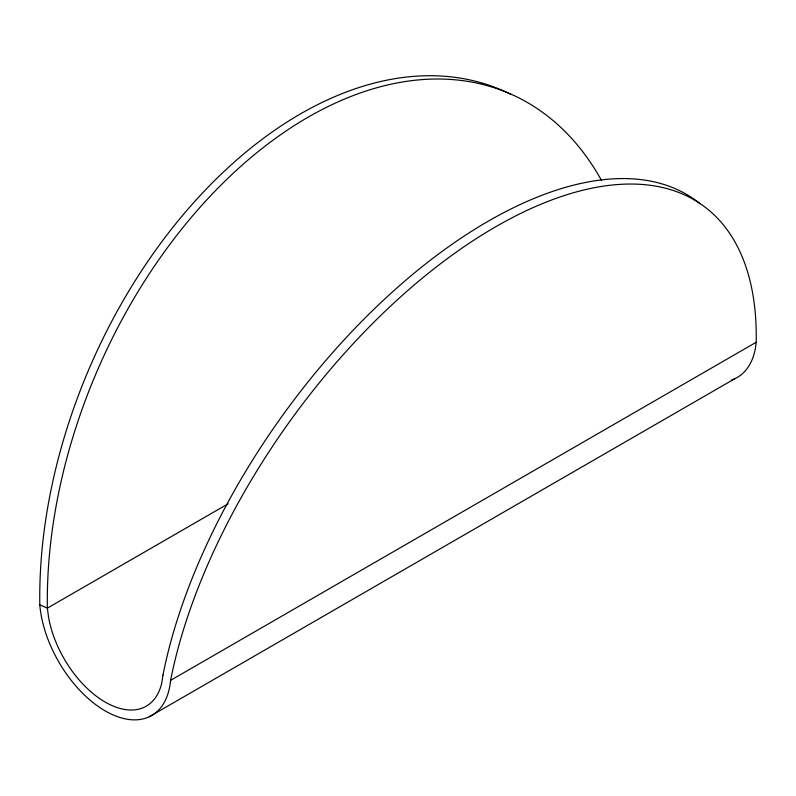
<?xml version="1.0" encoding="UTF-8"?>
<svg xmlns="http://www.w3.org/2000/svg" width="796" height="796" viewBox="0 0 796 796"><rect width="100%" height="100%" fill="white"/><g stroke="black" fill="none" stroke-linecap="round" stroke-linejoin="round"><path stroke-width="1.19" d="M163.021 674.918L161.857 682.55A82.157 47.432 60 0 1 105.191 702.102A82.157 47.432 60 0 1 48.536 617.119L47.362 608.144A416.228 267.844 -66.5 0 1 265.207 146.056A416.228 267.844 -66.5 0 1 601.607 180.632M228.233 503.719L47.362 608.144L39.8 604.851A416.228 267.844 -66.5 0 1 198.811 196.98A416.228 267.844 -66.5 0 1 510.176 94.047M170.583 680.361L756.2 342.26A416.228 209.199 -54.3 0 0 495.669 226.79A416.228 209.199 -54.3 0 0 170.583 680.361A92.943 53.66 60 0 1 105.191 710.908A92.943 53.66 60 0 1 39.8 604.851M149.28 716.748L734.897 378.647M756.2 342.26A92.943 53.66 60 0 1 731.832 379.891M162.991 674.938A416.228 209.199 -54.3 0 1 399.423 285.744A416.228 209.199 -54.3 0 1 700.112 203.756"/></g></svg>
